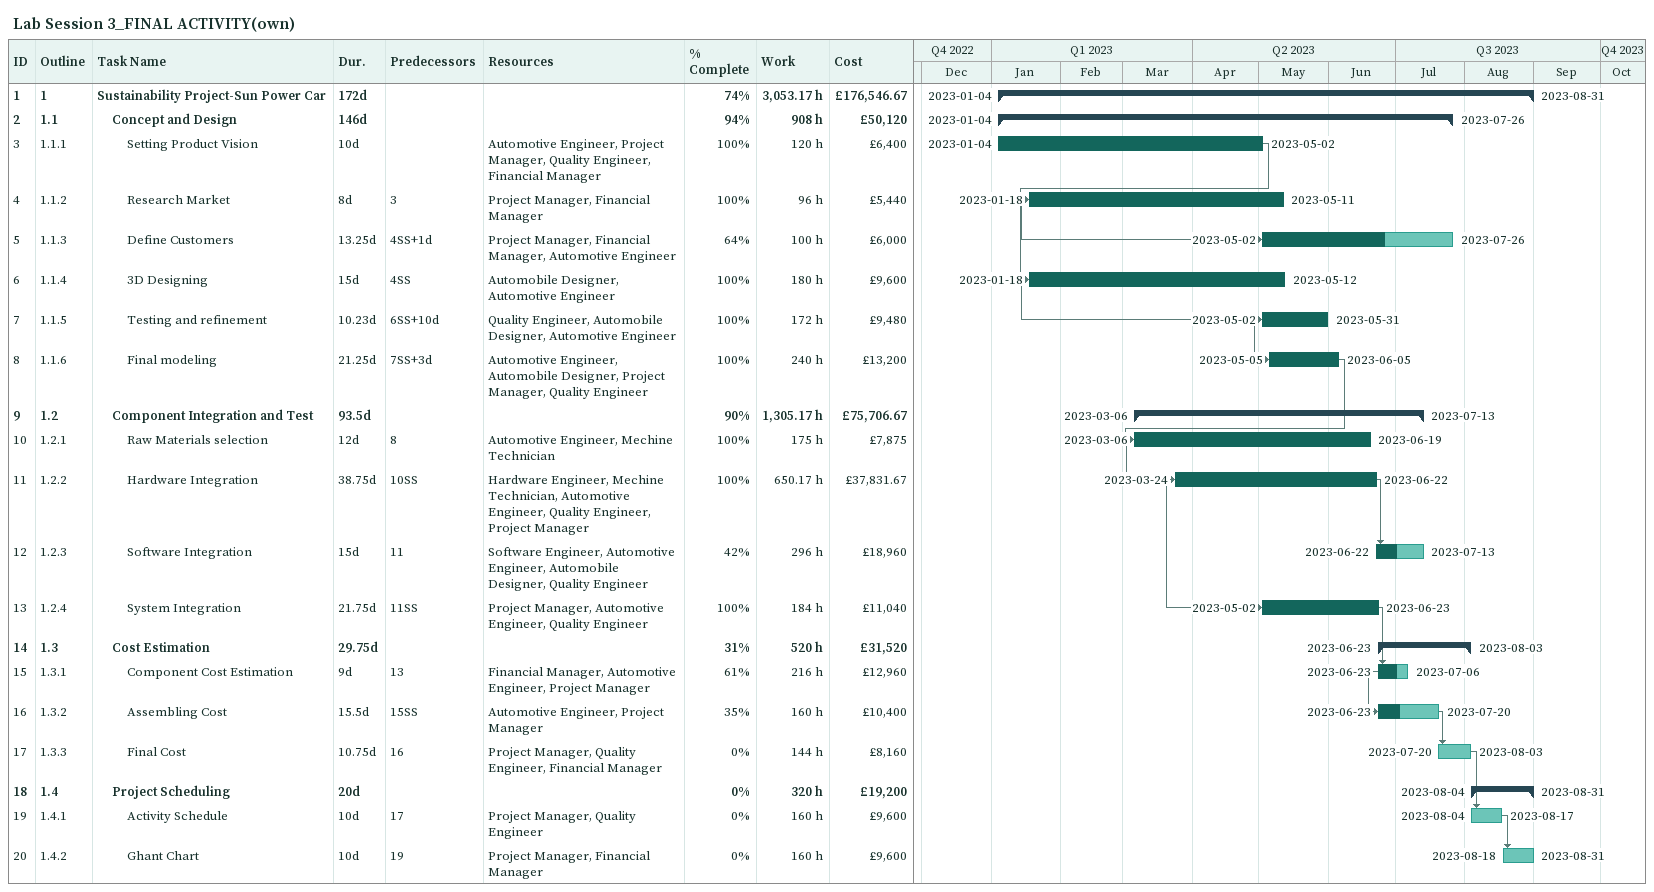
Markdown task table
Lab Session 3_FINAL ACTIVITY(own)

| ID | WBS | Task | Duration | Start | Finish | Predecessors | Resources | % complete | Work (h) | Cost (£) |
|---|---|---|---|---|---|---|---|---|---|---|
| 1 | 1 | **Sustainability Project-Sun Power Car** | 172d | 2023-01-04 | 2023-08-31 |  |  | 74 | 3053.17 | 176546.67 |
| 2 | 1.1 | **Concept and Design** | 146d | 2023-01-04 | 2023-07-26 |  |  | 94 | 908 | 50120 |
| 3 | 1.1.1 | Setting Product Vision | 10d | 2023-01-04 | 2023-05-02 |  | Automotive Engineer, Project Manager, Quality Engineer, Financial Manager | 100 | 120 | 6400 |
| 4 | 1.1.2 | Research Market | 8d | 2023-01-18 | 2023-05-11 | 3 | Project Manager, Financial Manager | 100 | 96 | 5440 |
| 5 | 1.1.3 | Define Customers | 13.25d | 2023-05-02 | 2023-07-26 | 4SS+1d | Project Manager, Financial Manager, Automotive Engineer | 64 | 100 | 6000 |
| 6 | 1.1.4 | 3D Designing | 15d | 2023-01-18 | 2023-05-12 | 4SS | Automobile Designer, Automotive Engineer | 100 | 180 | 9600 |
| 7 | 1.1.5 | Testing and refinement | 10.23d | 2023-05-02 | 2023-05-31 | 6SS+10d | Quality Engineer, Automobile Designer, Automotive Engineer | 100 | 172 | 9480 |
| 8 | 1.1.6 | Final modeling | 21.25d | 2023-05-05 | 2023-06-05 | 7SS+3d | Automotive Engineer, Automobile Designer, Project Manager, Quality Engineer | 100 | 240 | 13200 |
| 9 | 1.2 | **Component Integration and Test** | 93.5d | 2023-03-06 | 2023-07-13 |  |  | 90 | 1305.17 | 75706.67 |
| 10 | 1.2.1 | Raw Materials selection | 12d | 2023-03-06 | 2023-06-19 | 8 | Automotive Engineer, Mechine Technician | 100 | 175 | 7875 |
| 11 | 1.2.2 | Hardware Integration | 38.75d | 2023-03-24 | 2023-06-22 | 10SS | Hardware Engineer, Mechine Technician, Automotive Engineer, Quality Engineer, Project Manager | 100 | 650.17 | 37831.67 |
| 12 | 1.2.3 | Software Integration | 15d | 2023-06-22 | 2023-07-13 | 11 | Software Engineer, Automotive Engineer, Automobile Designer, Quality Engineer | 42 | 296 | 18960 |
| 13 | 1.2.4 | System Integration | 21.75d | 2023-05-02 | 2023-06-23 | 11SS | Project Manager, Automotive Engineer, Quality Engineer | 100 | 184 | 11040 |
| 14 | 1.3 | **Cost Estimation** | 29.75d | 2023-06-23 | 2023-08-03 |  |  | 31 | 520 | 31520 |
| 15 | 1.3.1 | Component Cost Estimation | 9d | 2023-06-23 | 2023-07-06 | 13 | Financial Manager, Automotive Engineer, Project Manager | 61 | 216 | 12960 |
| 16 | 1.3.2 | Assembling Cost | 15.5d | 2023-06-23 | 2023-07-20 | 15SS | Automotive Engineer, Project Manager | 35 | 160 | 10400 |
| 17 | 1.3.3 | Final Cost | 10.75d | 2023-07-20 | 2023-08-03 | 16 | Project Manager, Quality Engineer, Financial Manager | 0 | 144 | 8160 |
| 18 | 1.4 | **Project Scheduling** | 20d | 2023-08-04 | 2023-08-31 |  |  | 0 | 320 | 19200 |
| 19 | 1.4.1 | Activity Schedule | 10d | 2023-08-04 | 2023-08-17 | 17 | Project Manager, Quality Engineer | 0 | 160 | 9600 |
| 20 | 1.4.2 | Ghant Chart | 10d | 2023-08-18 | 2023-08-31 | 19 | Project Manager, Financial Manager | 0 | 160 | 9600 |
